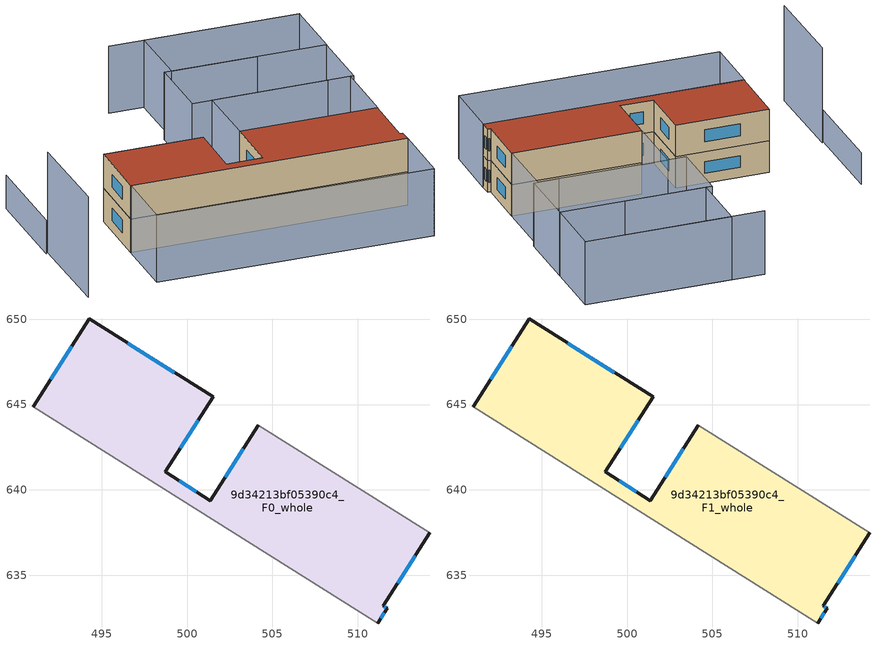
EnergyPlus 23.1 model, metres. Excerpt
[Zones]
9d34213bf05390c4_F0_whole
 floor ground (EU_floor_Construction): 504.17,643.79 514.21,637.49 511.48,633.21 511.71,633.06 511.17,632.2 490.99,644.86 494.26,650.01 501.52,645.45 498.73,641.06 501.37,639.38 z0
 wall outside (EU_wall_Construction): 511.17,632.2 511.71,633.06 511.48,633.21 514.21,637.49 / 504.17,643.79 501.37,639.38 498.73,641.06 501.52,645.45 494.26,650.01 490.99,644.86 z0:3
 wall adiabatic (EU_wall_Construction): 490.99,644.86 511.17,632.2 / 514.21,637.49 504.17,643.79 z0:3
 window (EU_Window_Construction): 511.34,632.47 511.54,632.79 / 493.24,648.4 492.01,646.47 / 499.26,646.87 496.52,648.59 / 499.6,642.43 500.65,644.08 / 500.54,639.9 499.55,640.53 / 503.29,642.42 502.24,640.75 / 512.33,634.54 513.36,636.16 / 511.64,633.11 511.55,633.16 z0.93:2.07
9d34213bf05390c4_F1_whole
 floor to 9d34213bf05390c4_F0_whole (EU_floor_Construction): 504.17,643.79 514.21,637.49 511.48,633.21 511.71,633.06 511.17,632.2 490.99,644.86 494.26,650.01 501.52,645.45 498.73,641.06 501.37,639.38 z3
 wall outside (EU_wall_Construction): 511.17,632.2 511.71,633.06 511.48,633.21 514.21,637.49 / 504.17,643.79 501.37,639.38 498.73,641.06 501.52,645.45 494.26,650.01 490.99,644.86 z3:6
 wall adiabatic (EU_wall_Construction): 490.99,644.86 511.17,632.2 / 514.21,637.49 504.17,643.79 z3:6
 window (EU_Window_Construction): 511.34,632.47 511.54,632.79 / 493.24,648.4 492.01,646.47 / 499.26,646.87 496.52,648.59 / 499.6,642.43 500.65,644.08 / 500.54,639.9 499.55,640.53 / 503.29,642.42 502.24,640.75 / 512.33,634.54 513.36,636.16 / 511.64,633.11 511.55,633.16 z3.93:5.07
 roof outside (EU_roof_Construction): 511.71,633.06 511.48,633.21 514.21,637.49 504.17,643.79 501.37,639.38 498.73,641.06 501.52,645.45 494.26,650.01 490.99,644.86 511.17,632.2 z6
shading: 524.3,652.74 510.39,661.47 / 514.24,637.47 504.17,643.79 / 504.17,643.79 507.41,648.96 / 507.41,648.96 517.48,642.63 / 517.48,642.63 514.24,637.47 / 517.76,642.46 505.96,649.86 / 505.96,649.86 509.2,655.03 / 509.2,655.03 521,647.62 / 521,647.62 517.76,642.46 / 521.03,647.6 509.72,654.7 / 509.72,654.7 512.95,659.87 / 512.95,659.87 524.27,652.76 / 524.27,652.76 521.03,647.6 / 507.97,627.18 487.88,639.97 / 487.88,639.97 491.08,645 / 491.08,645 511.17,632.2 / 511.17,632.2 507.97,627.18 z0:6; 486.99,650.22 482.39,642.76 z0:9; 491.49,657.71 486.8,650.19 z0:3
[Building]
EU S2 Campaign: North Axis=0; Terrain=City; Solar Distribution=FullExterior
[Site:Location]
Montreal-Trudeau.Intl.AP: Latitude=45.4667; Longitude=-73.75; Time Zone=-5; Elevation=36
[SizingPeriod:WeatherFileDays]
AnnualSizingPeriod: Begin Month=1; Begin Day of Month=1; End Month=12; End Day of Month=31; Day of Week for Start Day=Monday; Use Weather File Daylight Saving Period=No; Use Weather File Rain and Snow Indicators=No
[MATERIAL]
EU_InternalMass_Material: Roughness=MediumRough; Thickness=0.1; Conductivity=1; Density=1800; Specific Heat=900; Thermal Absorptance=0.9; Solar Absorptance=0.7; Visible Absorptance=0.7
[MATERIAL:NOMASS] Roughness=MediumRough; Thermal Absorptance=0.9; Solar Absorptance=0.7; Visible Absorptance=0.7
Name | Thermal Resistance
EU_wall_NoMass; EU_floor_NoMass | 1.51479
EU_roof_NoMass | 2.84114
[WINDOWMATERIAL:SIMPLEGLAZINGSYSTEM]
EU_Window_SimpleGlazing: UFactor=3.53504; Solar Heat Gain Coefficient=0.8; Visible Transmittance=0.8
[CONSTRUCTION]
EU_wall_Construction: EU_wall_NoMass
EU_roof_Construction: EU_roof_NoMass
EU_floor_Construction: EU_floor_NoMass
EU_Window_Construction: EU_Window_SimpleGlazing
EU_InternalMass_Construction: EU_InternalMass_Material
[ZONE] Type=1; Multiplier=1; Ceiling Height=autocalculate; Volume=382.507; Floor Area=autocalculate; Part of Total Floor Area=Yes
9d34213bf05390c4_F0_whole; 9d34213bf05390c4_F1_whole
[INTERNALMASS] Construction=EU_InternalMass_Construction; Surface Area=127.494
Name | Zone or ZoneList
9d34213bf05390c4_F0_whole_EU_InternalMass | 9d34213bf05390c4_F0_whole
9d34213bf05390c4_F1_whole_EU_InternalMass | 9d34213bf05390c4_F1_whole
[OTHEREQUIPMENT] Fuel Type=Electricity; Design Level Calculation Method=Watts/Area; Power per Zone Floor Area=1; Fraction Latent=0; Fraction Radiant=0; Fraction Lost=0; Carbon Dioxide Generation Rate=0; EndUse Subcategory=EU_Step8_InternalGains
Name | Zone or ZoneList or Space or SpaceList | Schedule
EU_Step8_InternalGain_9d34213bf05390c4_F0_whole_f000 | 9d34213bf05390c4_F0_whole | EU_Step8_GainSchedule_9d34213bf05390c4_F0_whole_f000
EU_Step8_InternalGain_9d34213bf05390c4_F1_whole_f000 | 9d34213bf05390c4_F1_whole | EU_Step8_GainSchedule_9d34213bf05390c4_F1_whole_f000
[ZONEVENTILATION:DESIGNFLOWRATE] Schedule=EU_AlwaysOn; Design Flow Rate Calculation Method=AirChanges/Hour; Air Changes per Hour=0.775154; Ventilation Type=Natural; Fan Pressure Rise=0; Fan Total Efficiency=1; Constant Term Coefficient=1; Temperature Term Coefficient=0; Velocity Term Coefficient=0; Velocity Squared Term Coefficient=0; Minimum Indoor Temperature=-100; Maximum Indoor Temperature=100; Delta Temperature=-100; Minimum Outdoor Temperature=-100; Maximum Outdoor Temperature=100; Maximum Wind Speed=40
Name | Zone or ZoneList or Space or SpaceList
EU_ConstantAir_9d34213bf05390c4_F0_whole | 9d34213bf05390c4_F0_whole
EU_ConstantAir_9d34213bf05390c4_F1_whole | 9d34213bf05390c4_F1_whole
[HVACTEMPLATE:THERMOSTAT] Constant Heating Setpoint=20; Constant Cooling Setpoint=50
EU_HeatOnly_9d34213bf05390c4_F0_whole; EU_HeatOnly_9d34213bf05390c4_F1_whole
[HVACTEMPLATE:ZONE:IDEALLOADSAIRSYSTEM] System Availability Schedule=EU_AlwaysOn; Maximum Heating Supply Air Temperature=50; Minimum Cooling Supply Air Temperature=13; Maximum Heating Supply Air Humidity Ratio=0.0156; Minimum Cooling Supply Air Humidity Ratio=0.0077; Heating Limit=NoLimit; Cooling Limit=NoLimit; Heating Availability Schedule=EU_AlwaysOn; Cooling Availability Schedule=EU_CoolingOff; Dehumidification Control Type=ConstantSensibleHeatRatio; Cooling Sensible Heat Ratio=0.7; Dehumidification Setpoint=60; Humidification Control Type=None; Humidification Setpoint=30; Outdoor Air Method=None; Outdoor Air Flow Rate per Person=0.00944; Outdoor Air Flow Rate per Zone Floor Area=0; Outdoor Air Flow Rate per Zone=0; Demand Controlled Ventilation Type=None; Outdoor Air Economizer Type=NoEconomizer; Heat Recovery Type=None; Sensible Heat Recovery Effectiveness=0.7; Latent Heat Recovery Effectiveness=0.65
Name | Template Thermostat
9d34213bf05390c4_F0_whole | EU_HeatOnly_9d34213bf05390c4_F0_whole
9d34213bf05390c4_F1_whole | EU_HeatOnly_9d34213bf05390c4_F1_whole
[SIZING:ZONE] Zone Cooling Design Supply Air Temperature Input Method=SupplyAirTemperature; Zone Cooling Design Supply Air Temperature=13; Zone Heating Design Supply Air Temperature Input Method=SupplyAirTemperature; Zone Heating Design Supply Air Temperature=50; Zone Cooling Design Supply Air Humidity Ratio=0.008; Zone Heating Design Supply Air Humidity Ratio=0.008; Cooling Design Air Flow Method=DesignDay; Cooling Design Air Flow Rate=0; Cooling Minimum Air Flow per Zone Floor Area=0.000762; Cooling Minimum Air Flow=0; Cooling Minimum Air Flow Fraction=0.2; Heating Design Air Flow Method=DesignDay; Heating Design Air Flow Rate=0; Heating Maximum Air Flow per Zone Floor Area=0.002032; Heating Maximum Air Flow=0.141576; Heating Maximum Air Flow Fraction=0.3; Account for Dedicated Outdoor Air System=No; Dedicated Outdoor Air System Control Strategy=NeutralSupplyAir; Dedicated Outdoor Air Low Setpoint Temperature for Design=autosize; Dedicated Outdoor Air High Setpoint Temperature for Design=autosize; Zone Load Sizing Method=Sensible Load Only No Latent Load; Zone Latent Cooling Design Supply Air Humidity Ratio Input Method=HumidityRatioDifference; Zone Cooling Design Supply Air Humidity Ratio Difference=0.005; Zone Latent Heating Design Supply Air Humidity Ratio Input Method=HumidityRatioDifference; Zone Humidification Design Supply Air Humidity Ratio Difference=0.005
9d34213bf05390c4_F0_whole; 9d34213bf05390c4_F1_whole
[SCHEDULE:CONSTANT]
Name | Hourly Value
EU_AlwaysOn | 1
EU_CoolingOff | 0
[SCHEDULE:FILE] Column Number=1; Rows to Skip at Top=0; Number of Hours of Data=8760; Column Separator=Comma; Interpolate to Timestep=No; Minutes per Item=60; Adjust Schedule for Daylight Savings=Yes
Name | File
EU_Step8_GainSchedule_9d34213bf05390c4_F0_whole_f000 | ../../schedules/9d34213bf05390c4/9d34213bf05390c4_F0_whole_f000_gain.csv
EU_Step8_GainSchedule_9d34213bf05390c4_F1_whole_f000 | ../../schedules/9d34213bf05390c4/9d34213bf05390c4_F1_whole_f000_gain.csv
